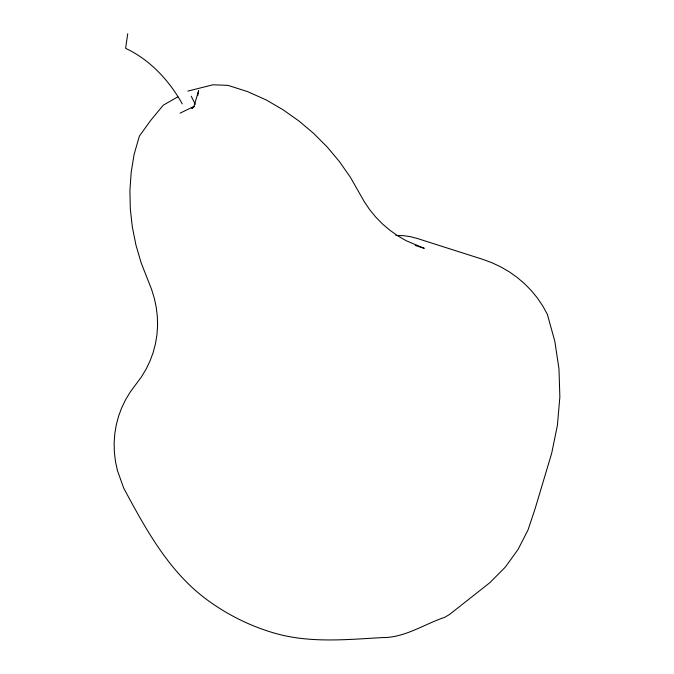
<?xml version="1.0" encoding="UTF-8"?>
<svg xmlns="http://www.w3.org/2000/svg" width="674" height="674" viewBox="0 0 674 674"><rect width="100%" height="100%" fill="white"/><g stroke="black" fill="none" stroke-linecap="round" stroke-linejoin="round"><path stroke-width="1.01" d="M127.731 33.7L125.608 48.326C150.066 59.826 169.267 80.509 182.266 103.906M197.726 95.624L198.628 90.687L193.573 107.604M191.93 108.211L194.222 106.382M191.997 108.337L193.564 107.208M177.826 96.854L163.251 105.203L150.639 120.461L139.408 136.072L134.118 154.321L131.203 172.182L129.922 190.304L130.284 208.552L132.298 226.826L135.937 244.991L141.178 262.936L151.574 289.331L154.329 298.304L156.258 307.403L157.345 316.561L157.573 325.719L156.949 334.81L155.467 343.765L153.15 352.527L150.007 361.028L146.064 369.209L141.346 377.019L130.411 391.771L125.676 399.572L121.716 407.762L118.565 416.262L116.24 425.024L114.765 433.98L114.142 443.071L114.369 452.229L115.465 461.395L117.402 470.494L123.772 488.254C145.702 528.972 168.525 571.198 206.48 599.363C227.391 614.84 250.888 626.483 275.936 633.552C310.689 643.207 346.849 639.601 382.318 637.587C404.796 637.857 424.115 624.175 444.789 617.3L449.55 614.461L489.897 582.639L505.247 567.188L518.003 549.554L528.003 529.983L535.122 508.701L551.677 453.307L557.415 425.252L559.858 396.961L558.973 368.788L554.778 341.086L547.313 314.227L542.696 305.861L537.338 297.95L531.272 290.545L524.549 283.695L517.211 277.452L509.317 271.866L500.917 266.963L492.071 262.793L482.845 259.38L417.29 238.47L410.196 236.616L403.044 235.622L395.874 235.487M180.059 113.156L194.053 106.408M187.852 91.116L212.925 84.789L227.947 85.362L247.585 91.622L266.323 99.996L283.055 109.786L298.818 120.907L313.511 133.275L327.033 146.814L339.308 161.431L350.244 177.035L364.407 201.88L369.773 209.782L375.848 217.18L382.571 224.021L389.909 230.255L397.803 235.841L406.203 240.744L424.266 248.335L415.302 245.479M191.214 96.205L195.292 104.276"/></g></svg>
